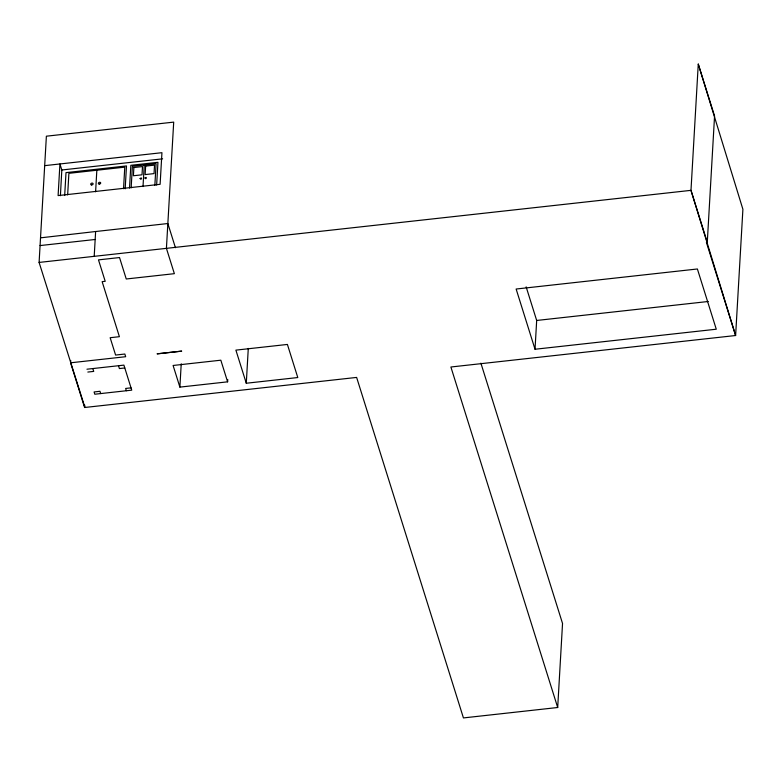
<?xml version="1.0" encoding="UTF-8"?>
<svg xmlns="http://www.w3.org/2000/svg" width="782" height="782" viewBox="0 0 782 782"><rect width="100%" height="100%" fill="white"/><g stroke="black" fill="none" stroke-linecap="round" stroke-linejoin="round"><path stroke-width="1.17" d="M84.925 407.471L39.1 262.429L46.382 136.195L173.702 122.119L166.419 248.353L174.366 273.671L126.254 278.988L119.529 257.552L98.483 259.878L105.208 281.315L102.139 281.657L119.402 336.69L110.154 337.716L115.599 355.057L124.837 354.031L125.677 356.709L70.585 362.799L70.722 360.463M60.4 195.725L61.817 169.987L162.617 158.834M64.681 195.529L66.001 172.626L126.489 165.94L125.169 188.833M67.653 194.904L68.894 173.321L124.778 167.143L123.536 188.716M95.6 191.815L96.841 170.232M480.891 363.161L562.541 623.479L557.693 707.505L463.433 717.925L356.631 377.423L84.603 407.5L84.739 405.105M94.202 256.34L95.629 231.521L167.856 223.535L175.432 247.708M129.529 188.022L130.838 165.315L157.944 162.314L156.644 185.031M131.151 187.875L132.393 166.331L156.097 163.712L154.856 185.256M143.008 186.566L144.25 165.022M227.748 379.495L227.611 381.831L179.88 387.11L181.229 363.796M246.281 383.239L235.89 350.131L287.405 344.442L297.786 377.54L246.281 383.239L248.285 348.42M535.025 349.251L516.13 289.027L697.388 268.979L716.273 329.212L535.025 349.251L536.677 320.464L526.149 286.877M698.267 64.114L742.9 209.283L735.618 335.517L706.42 242.4L707.28 242.312L714.562 116.039L698.267 64.075L690.985 190.349L735.618 335.517L450.891 367.002L557.693 707.505M40.517 237.845L95.629 231.521M44.682 165.647L161.942 152.685L160.115 184.308L58.103 195.588L59.931 163.966L61.876 170.173M40.068 245.568L95.169 239.478M39.1 262.429L690.985 190.349L707.28 242.312M86.949 369.212L123.898 365.126L131.747 390.15L94.798 394.226L94.084 391.958L99.959 391.293L100.673 393.581M536.677 320.464L708.267 301.49M87.838 372.056L93.723 371.401L92.823 368.566M124.788 367.97L119.402 368.566L118.512 365.722M131.024 387.852L125.638 388.449L126.361 390.736M227.611 381.831L220.827 360.199L173.096 365.477L179.88 387.11M70.585 362.799L84.603 407.5M133.878 167.524L133.399 175.755L142.021 174.806L142.5 166.576L133.878 167.524M145.628 166.097L145.139 174.591L154.044 173.604L154.533 165.119L145.628 166.097M157.241 353.835L181.61 351.138L157.241 353.835M140.115 178.521C141.249 180.974 142.617 176.361 140.115 178.521M144.993 177.983C146.078 180.349 147.397 175.911 144.993 177.983M91.543 184.933A1.232 0.89 -17.4 0 0 93.087 183.653A1.232 0.89 -17.4 0 0 91.093 183.467A1.232 0.89 -17.4 0 0 91.543 184.933M99.187 184.053A1.183 0.85 -17.4 0 0 100.663 182.822A1.183 0.85 -17.4 0 0 98.747 182.646A1.183 0.85 -17.4 0 0 99.187 184.053"/></g></svg>
